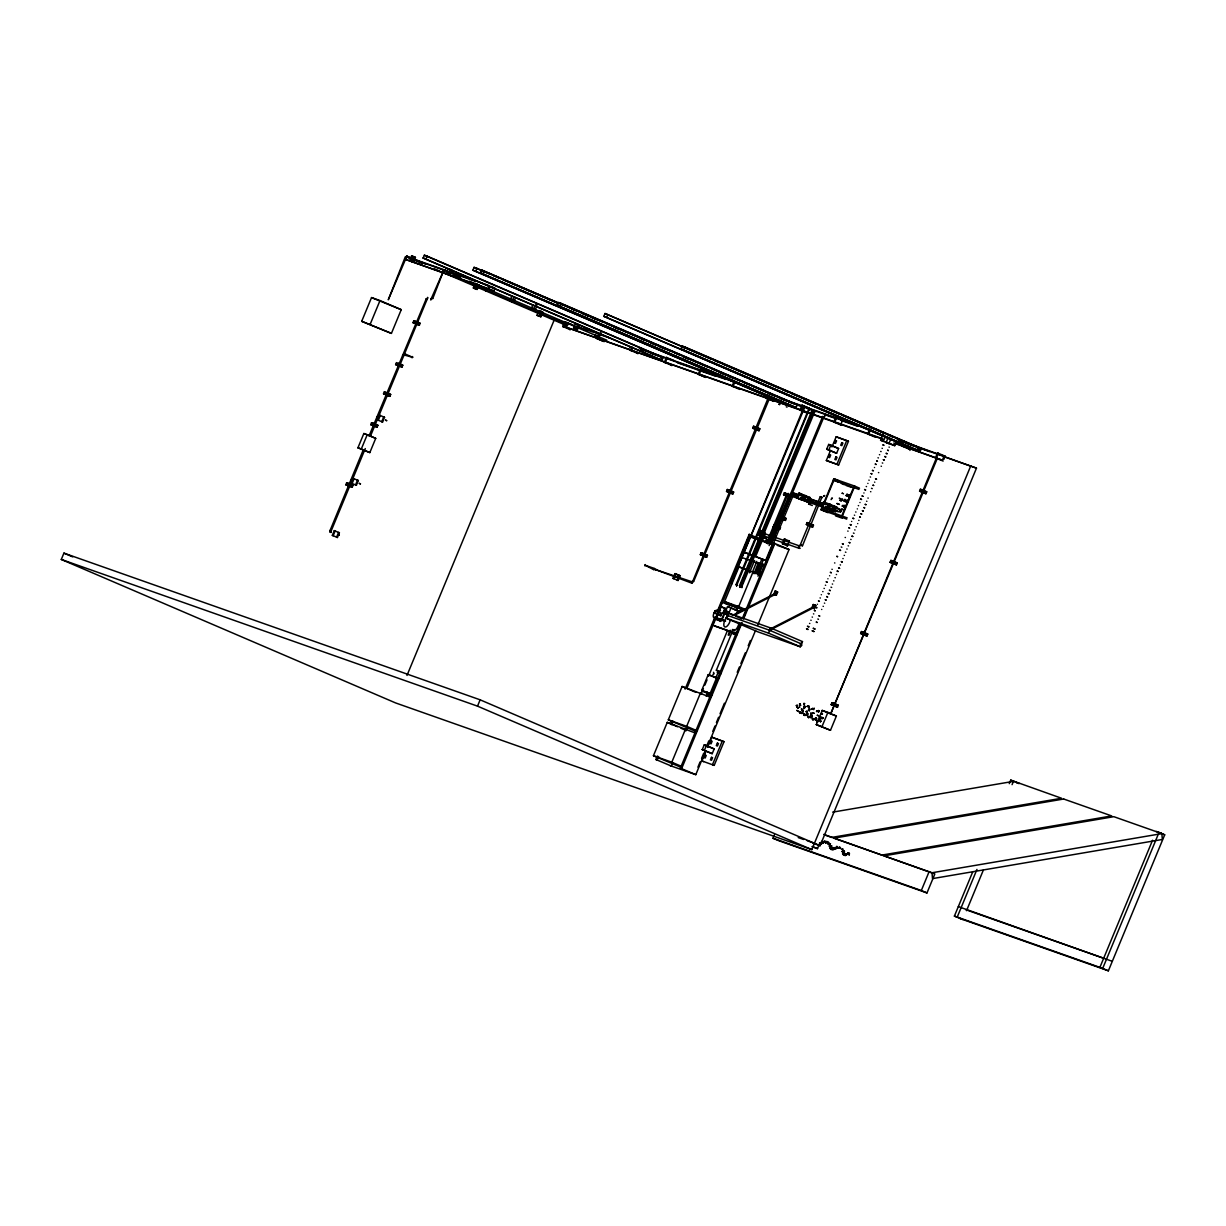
<?xml version="1.0" encoding="UTF-8"?>
<svg xmlns="http://www.w3.org/2000/svg" width="1226" height="1226" viewBox="0 0 1226 1226"><rect width="100%" height="100%" fill="white"/><g stroke="black" fill="none" stroke-linecap="round" stroke-linejoin="round"><path stroke-width="1.5" d="M804.639 408.059L805.084 407.369L803.505 408.089L731.37 582.917L804.302 408.304M809.666 409.745L809.344 409.714M813.359 410.741L813.282 410.879M805.988 711.846L806.769 711.126L807.474 711.954M809.053 707.31L808.961 705.839L808.424 707.126M824.071 842.323L824.347 840.867L824.485 841.741M844.27 506.798C843.273 504.821 844.591 508.116 844.852 505.173C845.71 509.188 841.649 505.94 844.653 506.062M846.492 501.986L846.722 502.798L847.656 502.047M850.2 495.764L849.97 494.952L849.036 495.702M813.543 708.873L813.65 709.639M822.018 719.034L822.416 718.099M629.704 347.74L630.317 347.341M787.552 494.676L788.349 493.572L788.778 494.783M846.155 500.453C845.373 502.124 847.427 500.147 845.971 501.265C850.139 496.959 844.438 505.495 846.201 500.591M848.668 496.162L848.024 495.932M802.815 709.854L801.39 709.241L802.049 710.069M731.999 583.683L731.799 583.683M787.889 494.798C788.18 492.132 788.563 495.84 786.801 494.047L766.403 543.256M844.362 506.982L844.392 508.008L845.266 507.641M734.91 609.966L736.535 609.199M735.232 609.966L736.305 609.46M837.052 503.503L839.427 504.422L837.588 503.717M842.201 493.312C842.553 492.944 843.457 493.94 842.155 493.174M843.948 505.771C840.086 507.671 843.151 503.978 843.886 505.863M844.116 506.721L843.657 505.771M848.653 495.718C846.997 495.794 849.557 495.273 848.806 496.224M843.473 506.2L844.453 506.461L843.672 506.123M787.766 494.584L788.103 493.48L767.66 543.792M788.379 494.308L787.889 493.603M833.895 847.549C835.35 848.683 836.883 847.595 834.799 848.545M848.882 496.024L849.48 497.25M829.266 845.679L831.565 846.538L830.186 846.614L830.431 845.542M831.351 847.564L830.891 848.591L833.113 849.541L831.657 848.959M970.823 465.727L811.811 849.618L395.584 702.927L61.3 559.454L63.921 553.125L480.132 699.816L820.087 845.71L976.478 468.148L898.75 440.318M361.701 321.304L371.524 297.581L379.999 300.569L401.239 309.672L391.416 333.395L361.701 321.304L391.416 333.395M370.175 324.277L379.999 300.569M490.783 286.332L495.028 288.156L493.848 291.006L405.132 259.299L406.312 256.464L447.842 271.099M405.331 256.786L388.274 299.788L406.894 256.111L426.127 264.356M409.653 260.617L411.614 255.882L415.43 257.353L413.469 262.103L409.653 260.617L411.354 261.353M423.169 258.042L424.349 255.192L427.169 256.188L663.097 357.456L661.917 360.291L423.169 258.042L661.917 360.291M425.989 259.038L427.169 256.188M357.946 447.751L363.846 433.514L367.233 434.709L375.723 438.356L369.823 452.593L357.946 447.751L369.823 452.593M345.87 484.699L346.651 482.799L348.782 483.55L353.027 485.373L352.23 487.258L345.87 484.699L352.23 487.258M370.758 424.61L371.539 422.709L373.669 423.46L372.873 425.361L370.758 424.61L377.118 427.184L377.914 425.284L371.539 422.709M386.359 395.002L383.523 393.776L384.32 391.891L390.68 394.45L389.899 396.35L387.768 395.6M395.646 364.536L396.427 362.635L398.557 363.386L402.802 365.21L402.005 367.095L395.646 364.536L402.005 367.095M412.993 322.637L413.79 320.737L415.905 321.488L415.124 323.373L412.993 322.637L419.369 325.196L420.15 323.296L413.79 320.737M361.333 448.946L367.233 434.709M347.985 485.435L348.782 483.55M383.523 393.776L385.654 394.527L386.435 392.626M397.76 365.271L398.557 363.386M365.287 448.578L331.158 530.981L330.024 530.597L363.294 449.804M369.103 435.782L426.158 299.052L427.046 299.481L370.375 436.303M351.28 483.167L353.241 478.416L354.099 478.707L352.138 483.458L351.28 483.167L356.383 485.281L358.344 480.531L353.241 478.416M377.485 419.92L379.447 415.17L380.29 415.476L378.328 420.212L377.485 419.92L382.573 422.035L384.535 417.3L379.447 415.17M332.323 535.364L334.3 530.628L335.142 530.919L333.181 535.67L332.323 535.364L337.426 537.494L339.387 532.743L334.3 530.628M431.491 298.071L443.551 270.854L432.747 298.592L431.491 298.071L432.686 298.577M446.233 273.413L448.195 268.663L450.31 269.413L448.348 274.149L446.233 273.413L447.934 274.134L450.049 274.885L452.011 270.134M472.899 270.195L781.713 402.511L472.899 270.195L474.079 267.345L476.899 268.341L557.799 303.067M475.719 271.191L476.899 268.341M475.029 288.692L473.343 287.957L475.305 283.221M480.24 272.785L789.054 405.101L786.234 404.105L480.24 272.785L481.42 269.935L790.234 402.251M477.42 283.957L475.458 288.708L477.159 289.428L479.121 284.693M483.075 273.781L484.239 270.931M405.132 259.299L488.193 288.57L489.373 285.735L451.459 272.371M515.702 297.474L513.74 302.224L511.625 301.473L509.924 300.738L511.886 296.002M509.924 300.738L512.039 301.489L514 296.753M536.651 306.454L535.348 309.611L533.233 308.875L531.532 308.14L532.835 304.983M531.532 308.14L533.647 308.891L534.95 305.718M537.019 315.297L538.996 310.546L542.812 312.017L540.85 316.768L537.019 315.297L538.72 316.017M541.11 311.297L539.149 316.032L540.85 316.768M557.355 305.335L558.535 302.5L561.37 303.496L797.298 404.749L796.118 407.599L557.355 305.335L796.118 407.599M406.986 675.434L554.596 319.036L565.416 322.836M560.19 306.331L561.37 303.496M562.719 326.484L564.742 321.58L565.6 321.886L563.562 326.79L562.719 326.484L570.351 329.702L569.508 329.396M579.392 324.813L577.431 329.549L575.3 328.798L573.615 328.078L575.576 323.327M573.615 328.078L575.73 328.829L577.691 324.078M596.909 336.2L595.223 335.48L596.526 332.307M603.851 316.339L912.65 448.67L909.83 447.674L603.851 316.339L605.016 313.504L913.83 445.82M603.407 341.349L596.602 338.437L598.64 333.058M596.602 338.437L597.46 338.728L599.483 333.824M606.671 317.335L607.851 314.5M595.223 335.48L599.039 336.951L601.001 332.2M61.3 559.454L477.512 706.145L480.132 699.816M637.29 353.287L638.133 353.594L630.501 350.375L631.85 347.111M632.693 347.402L631.344 350.667L630.501 350.375M664.385 362.314L666.408 357.41L667.266 357.716L665.228 362.62L664.385 362.314L672.032 365.532L671.174 365.225M680.966 348.904L682.146 346.054L684.966 347.05L920.895 448.302L919.715 451.153L680.966 348.904L919.715 451.153M683.786 349.9L684.966 347.05M698.268 374.267L700.307 369.363L701.149 369.654L699.126 374.558L698.268 374.267L705.073 377.179M739.799 389.424L732.167 386.205L734.19 381.301M735.033 381.608L733.01 386.496L732.167 386.205M678.101 580.48L673.013 578.35L674.974 573.615L680.062 575.73L678.101 580.48L677.258 580.174L679.219 575.438L680.062 575.73M675.817 573.906L673.856 578.657L673.013 578.35M700.307 554.642L701.103 552.742L703.218 553.493L702.437 555.378L700.307 554.642L706.682 557.202L707.463 555.317L701.103 552.742M726.512 491.396L727.294 489.496L729.409 490.247L728.627 492.147L726.512 491.396L732.872 493.955L733.654 492.07L727.294 489.496M752.703 428.15L753.484 426.25L755.614 427L754.818 428.901L752.703 428.15L759.063 430.724L759.859 428.824L753.484 426.25M772.84 401.071L773.698 401.362L766.051 398.144L767.399 394.879M768.258 395.186L766.894 398.45L766.051 398.144M769.284 398.879L693.579 581.645L692.736 581.323L768.012 398.358M680.706 767.169L653.443 755.722L667.266 722.359L695.878 733.24M695.571 731.278L668.308 719.831L682.131 686.468L710.743 697.349M714.191 612.985L715.11 610.763L716.091 611.115L715.187 613.337L714.191 612.985L720.842 615.759L721.762 613.552L715.11 610.763M806.739 413.009L807.582 413.3L799.934 410.097L801.973 405.193L809.62 408.411M672.813 762.526L671.358 766.051L655.925 759.522L657.381 756.013M670.499 724.351L671.955 720.827M685.073 689.165L714.942 617.046M717.133 611.774L749.178 534.367L750.45 534.827L719.126 610.456M802.815 405.484L800.793 410.388L799.934 410.097M742.68 551.608L749.224 535.808L762.296 540.405L772.196 544.666L765.652 560.466L742.68 551.608L765.652 560.466M715.279 617.981L712.367 625.045L736.795 633.658L741.178 623.069M718.206 610.931L721.853 602.119L746.297 610.732L743.37 617.781M749.04 536.498L740.519 557.048L764.963 565.661L773.468 545.11L750.787 537.111M658.653 756.457L657.197 759.967L655.925 759.522M671.771 724.796L673.227 721.271M687.066 687.847L716.214 617.49M716.566 617.873L721.149 606.809L726.099 608.556L721.516 619.62L716.566 617.873L722.942 620.617M744.381 610.104L724.566 601.598L738.987 566.81L761.361 575.331M723.064 612.693L724.106 610.165L725.24 610.563L724.198 613.092L723.064 612.693L727.033 614.303L728.075 611.774L724.106 610.165M808.455 409.836L736.075 584.541L736.887 584.833L808.976 410.051M735.554 615.544L737.623 610.563L727.57 606.533L722.068 619.804L725.608 621.046M757.668 535.011L759.63 530.26L760.472 530.567L758.511 535.302L757.668 535.011L762.756 537.126L764.717 532.39L759.63 530.26M739.493 585.752L811.765 411.001L812.715 411.062L740.182 586.043L739.431 585.721L740.167 586.028M769.223 630.133L770.204 627.758L802.478 641.581L800.317 646.792L757.929 631.865L726.083 618.195L728.244 612.969L771.476 628.279L770.495 630.639M727.692 615.498L728.673 613.123M726.987 617.735L731.11 607.774M813.436 411.599L814.156 411.89L813.42 411.584L741.071 586.35L741.853 586.58L815.06 410.909L814.049 411.63M755.752 556.221L762.296 540.405M749.484 572.787L754.588 560.481M762.603 541.126C761.653 535.241 769.943 538.291 764.809 542.045M653.443 755.722L671.802 762.204L685.625 728.842M668.308 719.831L686.667 726.313L700.49 692.951M701.686 690.437L708.23 674.622L716.704 677.61L710.16 693.426L701.686 690.437L712.291 695.096L703.816 691.679L706.636 692.675M783.521 494.752L784.318 492.852L786.433 493.603L785.636 495.488L783.521 494.752L788.471 496.714M685.916 730.865L687.372 727.355M701.226 693.931L703.402 688.644M704.858 685.135L707.05 679.863M708.505 676.338L727.447 630.608M736.198 609.491L737.654 605.981M736.06 609.981L738.389 606.088M752.841 571.193L756.794 561.401M724.566 601.598L738.696 606.579L753.101 571.791M730.129 630.241L728.167 634.991L729.01 635.283L730.972 630.547M754.005 573.722L758.404 562.581M755.308 573.63L759.66 563.102M756.151 573.186L761.898 558.995L763.43 559.623L757.423 573.891M719.754 671.695L716.352 670.239L731.753 633.076L736.826 634.869M768.978 543.532L789.498 494.691L791.122 495.442L774.495 535.593M769.131 545.601L822.692 416.503L823.857 417.07L771.123 544.359M781.989 516.698L779.859 515.947L779.077 517.847L781.192 518.598L781.989 516.698L786.234 518.521L785.437 520.422L783.322 519.671M759.553 571.27L761.744 565.983M770.878 544.329L773.054 539.088M757.944 576.174L763.078 563.807M705.256 751.799L695.786 774.663L680.369 768.135L740.106 623.896M742.297 618.624L792.824 496.3L789.283 494.691L791.122 495.442M779.659 529.402L773.299 526.828L779.659 529.402L780.456 527.502L774.081 524.927L776.916 526.138M742.113 622.593L681.641 768.579L680.369 768.135M743.569 619.069L774.893 543.44L773.621 542.98L789.054 549.509L757.714 625.153M796.961 497.817L798.923 493.082L799.781 493.373L804.026 495.197L802.049 499.947L796.961 497.817L802.049 499.947M797.804 498.124L799.781 493.373M782.387 543.716L784.349 538.98L785.192 539.271L783.23 544.022L782.387 543.716L787.475 545.846L789.437 541.095L784.349 538.98M801.206 499.641L803.168 494.906L804.026 495.197M833.833 422.035L835.856 417.131L836.714 417.438L834.676 422.342L833.833 422.035L841.465 425.253L840.622 424.947L842.66 420.043M805.022 495.488L803.061 500.239L808.149 502.353L810.11 497.603L805.022 495.488L805.865 495.794L803.904 500.53M702.283 749.592L704.26 744.841L706.375 745.592L714.16 748.933L712.199 753.668L702.283 749.592L712.199 753.668M826.722 449.176L828.684 444.44L830.799 445.176L838.584 448.517L836.622 453.268L826.722 449.176L836.622 453.268M704.414 750.327L706.375 745.592M828.837 449.927L830.799 445.176M697.9 767.2L700.092 761.928M701.548 758.419L703.724 753.147M706.636 746.128L708.812 740.856M712.781 731.309L714.957 726.037M716.413 722.528L718.589 717.256M720.045 713.747L724.413 703.203M737.224 672.292L739.416 666.975M740.887 663.435L745.285 652.83M748.212 645.75L750.404 640.447M707.448 746.511L755.538 630.425M703.601 761.653L701.9 760.917L706.115 750.756M707.525 747.37L711.724 737.209L724.03 741.669L714.206 765.376L701.9 760.917M831.948 446.954L836.163 436.793L848.453 441.253L838.63 464.976L826.339 460.516L830.554 450.34M812.286 505.51L808.608 504.009L809.926 500.836M810.769 501.143L809.451 504.3L808.608 504.009M773.805 594.242L775.108 591.07L776.518 591.576L777.652 592.066L776.349 595.223L773.805 594.242L774.939 594.733L776.242 591.56L777.652 592.066M776.518 591.576L775.215 594.733L776.349 595.223M812.685 527.042L806.325 524.467L807.106 522.582L813.466 525.142L812.685 527.042L810.57 526.291M800.287 544.865L820.271 496.637L821.864 497.281L802.494 545.785L800.287 544.865L802.386 545.754M722.329 740.933L712.505 764.656L714.206 765.376M826.339 460.516L836.929 464.24L846.752 440.532M726.083 618.195L768.472 633.122L770.633 627.911M821.681 506.537L823.642 501.786L824.5 502.093L822.523 506.828L821.681 506.537L826.768 508.652L828.745 503.917L823.642 501.786M827.948 512.667L821.006 509.74L822.431 506.292M823.857 502.844L833.849 478.753L854.752 486.109L841.91 517.111L821.006 509.74M821.573 509.939L822.998 506.491M824.424 503.043L834.416 478.952M829.741 504.208L827.78 508.943L832.868 511.058L834.829 506.323L829.741 504.208L830.584 504.499L828.623 509.25M833.236 509.418L834.017 507.518L835.121 507.733L834.446 509.495L825.159 506.292M875.364 437.192L867.717 433.973L869.755 429.085M870.598 429.376L868.56 434.28L867.717 433.973M886.26 442.678L889.08 443.674L880.605 440.241L883.226 433.927M811.934 607.682L813.252 604.525L815.796 605.506L814.478 608.663L811.934 607.682L813.068 608.173M814.662 605.016L813.359 608.173L814.478 608.663M885.387 436.502L883.425 441.237L880.605 440.241M896.696 440.916L894.735 445.666L891.915 444.67L886.245 442.234L888.206 437.498M886.245 442.234L889.08 443.23L891.041 438.494M908.405 448.839L909.248 449.145L901.616 445.927L903.639 441.023L904.482 441.314M916.895 450.157L918.075 447.306L682.146 346.054M816.347 724.627L822.232 710.406L827.887 712.398L836.377 716.03L830.492 730.267L816.347 724.627L830.492 730.267M823.749 834.385L934.84 873.969L926.979 892.942L778.663 840.668L772.993 838.247L774.418 834.799M821.987 726.62L827.887 712.398M831.167 704.598L831.948 702.697L834.063 703.448L838.323 705.272L837.527 707.172L831.167 704.598L837.527 707.172M860.637 633.444L861.418 631.559L863.548 632.294L862.752 634.194L860.637 633.444L866.997 636.018L867.793 634.118L861.418 631.559M890.107 562.305L890.888 560.405L893.018 561.156L897.263 562.979L896.467 564.864L890.107 562.305L896.467 564.864M919.577 491.151L920.358 489.251L922.488 490.002L921.691 491.902L919.577 491.151L925.937 493.726L926.733 491.825L920.358 489.251M943.131 461.083L935.499 457.865L937.522 452.961L938.38 453.268L830.707 713.838L937.384 458.233M833.282 705.348L834.063 703.448M892.222 563.04L893.018 561.156M835.412 706.421L836.193 704.521L838.323 705.272M894.352 564.129L895.133 562.228L897.263 562.979M893.723 443.076L942.35 460.21L943.989 456.256M943.821 459.444L945.169 456.179L937.522 452.961M812.118 846.752L817.497 848.653L819.688 843.381M772.993 838.247L921.324 890.52L929.17 871.548M962.885 919.531L954.395 916.098L972.678 871.947M1009.259 783.659L1010.714 780.119L1061.578 798.264L831.718 837.419L824.592 834.906M957.215 917.094L976.969 869.418M1012.078 784.655L1013.55 781.115M966.532 910.688L983.359 870.077M1152.563 840.224L1099.891 967.375L1108.381 970.808L1164.7 834.829L1159.045 832.393L1102.71 968.371L954.395 916.098M842.691 853.051L845.312 854.231M848.484 495.304C848.116 500.331 851.12 492.576 848.116 495.166M786.862 494.063L788.609 493.68L788.747 494.768M801.819 645.489L801.482 643.941L769.652 630.287L727.263 615.345M841.143 848.928L841.434 849.051M736.09 609.981L736.887 609.583M843.427 506.016L843.12 505.909M661.212 358.574L662.224 357.869L661.473 358.421M919.561 449.436L918.366 449.39L919.178 449.314M741.73 587.177C742.542 588.572 740.948 586.534 741.837 586.626M831.489 498.369L832.377 498.001L831.09 499.626M846.645 500.775L846.614 501.526M847.013 500.729L848.009 500.775M819.872 844.637L819.673 843.013M831.764 848.346L833.205 848.928L830.554 849.342L831.243 847.396M831.964 848.361L830.707 849.403M832.898 848.744L834.339 849.327L831.688 849.741L832.224 848.407L833.067 849.587M845.695 853.587L844.576 854.691C845.695 855.733 845.128 851.84 844.362 854.399L845.235 855.533L846.829 853.986L845.71 855.089M829.052 843.059L828.27 844.285M653.596 569.6L654.209 568.42L644.799 565.094L653.596 569.6L654.194 568.404M405.745 256.97L406.894 256.111L406.572 256.893L422.311 263.651M834.078 507.549L834.446 509.495L834.783 507.518L792.211 492.5M351.494 481.22L351.31 479.933L351.249 481.282M819.734 844.591L821.681 843.81L820.792 842.691M807.045 715.233L805.773 715.463L807.137 714.482M406.925 256.142L406.312 256.694M830.523 847.105L830.569 848.668M843.243 852.499L842.553 853.756L844.653 853.817L844.101 855.135L843.227 854.001L843.243 854.783L844.668 854.583L843.794 853.449M829.374 843.335L827.948 844.009M830.569 845.572L829.144 846.247M842.431 851.227L843.243 850.905L843.442 852.177L844.469 851.35L841.741 851.564L842.66 851.273M816.01 719.447L814.708 719.647L816.133 718.727M732.29 615.467L776.089 593.016M734.374 615.345L776.502 593.767M770.418 628.907L814.233 606.456M772.518 628.785L814.631 607.207M830.753 847.35L829.757 848.193L832.469 847.963L831.703 849.066L830.952 847.994M807.183 715.279L805.727 714.666L807.214 714.773M811.397 714.237L812.133 713.532L810.647 713.409L811.397 714.237L810.861 713.057L811.888 713.915M427.506 297.474L427.276 298.792M431.031 298.715L430.77 300.033L431.261 298.761M404.243 353.64L403.982 354.942L412.855 357.394L404.503 353.686L404.013 354.958M791.812 492.438L791.122 494.185L796.747 496.285M793.161 495.273L794.448 494.293L793.191 493.388M831.427 508.759C842.921 515.824 846.017 508.836 832.224 506.859M761.775 532.636L799.95 546.091C795.444 547.332 802.785 548.681 799.091 548.313L760.856 534.842M691.862 581.768L691.862 583.132L692.123 581.814L654.99 569.4L691.602 583.07L692.092 581.814L691.832 583.116M427.476 298.837L427.736 297.52M920.649 450.294L920.879 449.743M791.843 492.438L791.46 494.4M793.467 495.335L793.866 493.358L797.39 494.599M840.5 511.901C842.798 507.916 837.052 513.388 840.883 509.924M799.536 546.014L798.494 546.765L799.091 548.313M832.669 812.148L1013.55 781.345M932.005 872.759L1161.865 833.619L1162.355 839.473L932.496 878.613L932.005 872.759L883.977 855.84L1113.836 816.685L1161.865 833.619M444.869 270.639L445.421 269.444L444.9 270.701L460.578 277.444M644.83 565.83L645.351 564.573M329.947 530.475L331.127 530.965M801.176 645.903L800.241 644.524L802.478 641.581M427 299.512L425.851 298.975M789.329 494.691L792.824 496.3L791.904 495.994M693.564 581.66L692.384 581.139M821.619 841.526L822.033 842.967M836.668 846.4L837.128 847.84M655.818 569.017L655.297 570.289M412.549 356.521L412.028 357.777M377.455 418.035L377.056 416.886L378.098 417.346M834.783 507.518L833.588 508.116L834.094 509.434M835.427 511.625C833.619 509.909 837.818 511.702 835.396 511.61L791.598 496.178M713.394 674.576L713.915 673.319L713.195 674.438M444.103 271.099L442.908 270.609M823.826 417.116L822.6 416.534M809.512 708.291L809.712 709.808L809.451 709.011M736.857 584.863L736.075 584.572M713.44 672.338L713.67 672.476M812.271 411.231L812.516 411.338M794.31 406.925L795.092 407.262M786.264 406.817L787.046 407.139M765.53 538.168L766.296 538.429L765.514 538.245M830.615 713.777L831.381 714.099M835.396 506.522L837.021 507.273L836.009 506.874M413.775 259.529L444.471 270.348M449.896 272.249L475.167 281.168M473.343 287.957L477.159 289.428M574.55 325.626L565.538 322.453L563.899 326.407L882.659 438.739M578.151 326.898L594.349 332.614M599.759 334.514L610.563 338.315M639.313 348.383L740.228 384.014M743.83 385.286L749.224 387.186M778.05 397.347L868.085 429.085M898.704 439.873L942.564 455.658M944.327 455.888L945.169 456.179M578.028 327.281L587.407 330.591M641.091 349.517L726.083 379.462M779.828 398.404L857.541 425.79M563.868 322.729L554.596 319.036M650.362 353.211L662.975 357.655M677.38 362.743L715.218 376.075M789.1 402.113L801.712 406.557M807.106 408.457L816.118 411.63M826.937 415.445L835.948 418.618M841.342 420.518L857.556 426.234M908.022 444.027L929.63 451.643M944.051 456.716L976.478 468.148M895.271 443.184L942.35 460.21M882.919 439.276L565.324 327.005M901.616 445.927L902.459 446.218M935.499 457.865L936.342 458.172M848.453 441.253L836.163 436.793M838.584 448.517L828.684 444.44M757.729 428.073L759.859 428.824M756.948 429.974L759.063 430.724M926.733 491.825L924.603 491.074L923.822 492.975L925.937 493.726M401.239 309.672L371.524 297.581M418.035 322.561L420.15 323.296M417.254 324.461L419.369 325.196M846.063 485.481L851.288 487.32M827.887 503.61L828.745 503.917M810.11 497.603L809.267 497.312L807.306 502.047L808.149 502.353M834.829 506.323L833.987 506.016L832.025 510.767L832.868 511.058M807.842 498.277L821.772 503.181M800.302 497.526L821.604 505.035M793.115 495.258L798.341 497.097M807.045 500.177L822.723 505.694M825.926 508.361L826.768 508.652M821.527 508.468L847.212 517.893M835.488 515.824L842.461 518.276M400.672 364.459L402.802 365.21M733.654 492.07L731.539 491.32L730.757 493.22L732.872 493.955M811.351 524.391L813.466 525.142M806.325 524.467L808.44 525.218M784.104 517.77L786.234 518.521M778.326 526.751L780.456 527.502M388.565 393.699L390.68 394.45M763.875 532.084L764.717 532.39M788.594 540.804L789.437 541.095M761.913 536.835L762.756 537.126M786.632 545.539L787.475 545.846M765.055 541.049L770.189 542.873M777.054 545.279L789.054 549.509M384.535 417.3L383.692 416.993L381.73 421.744L382.573 422.035M375.784 424.533L377.914 425.284M375.003 426.433L377.118 427.184M375.723 438.356L363.846 433.514M705.348 554.566L707.463 555.317M704.552 556.466L706.682 557.202M815.796 605.506L813.252 604.525M867.793 634.118L865.663 633.382L864.882 635.267L866.997 636.018M724.397 603.207L743.6 609.966M358.344 480.531L357.502 480.24L355.525 484.975L356.383 485.281M728.075 611.774L726.941 611.376L725.899 613.904L727.033 614.303M721.762 613.552L720.765 613.199L719.861 615.406L720.842 615.759M353.027 485.373L346.651 482.799M714.911 626.134L735.861 633.52M729.317 631.467L727.202 630.716L730.037 631.942M339.387 532.743L338.545 532.452L336.583 537.187L337.426 537.494M716.352 670.239L721.44 672.032M832.148 714.543L836.377 716.03M1016.385 782.556L1019.204 783.552L1010.714 780.119M1164.7 834.829L1156.21 831.397M724.03 741.669L711.724 737.209M714.16 748.933L704.26 744.841M670.086 765.591L695.786 774.663M798.218 837.573L803.612 839.473M807.214 840.745L814.432 843.289M812.884 843.182L820.087 845.71M958.318 906.612L1112.304 961.322M965.766 909.677L1103.369 958.165M960.05 918.535L1108.381 970.808M820.317 496.683L822.477 497.557M809.068 708.398L809.635 709.502M821.466 841.48C823.795 845.158 823.688 840.852 821.665 842.814M820.592 842.752L820.807 844.101M832.132 847.856C834.523 851.457 834.278 847.35 832.301 849.204M843.488 852.744L843.58 853.97L845.633 854.139M883.027 444.931L884.023 445.36L882.996 444.931M888.344 450.54L887.716 450.264M887.026 453.712L886.046 453.298L887.057 453.712M883.41 459.658L884.39 460.087L883.379 459.658M877.418 461.282L876.789 461.022M882.291 462.938L882.72 463.106M876.1 464.455L875.119 464.041L876.13 464.455M872.483 470.401L873.464 470.83L872.452 470.401M871.165 473.588L871.793 473.849M876.483 479.182L875.487 478.768L876.513 479.182M874.567 482.109L874.766 482.216M865.556 489.94L864.56 489.511L865.587 489.925M866.889 501.311L866.613 501.219M860.606 499.059L861.602 499.488L860.575 499.059M865.924 504.668L865.295 504.392M864.606 507.84L863.978 507.579M860.989 513.786L861.617 514.046M859.656 516.974L860.3 517.234M853.679 518.583L852.698 518.169L853.71 518.583M851.702 521.479L851.595 521.433M848.744 527.716L849.756 528.145L848.944 527.808M854.062 533.31L853.419 533.049M849.112 542.444L850.108 542.873L849.357 542.566M843.136 544.068L842.492 543.792M841.22 546.98L841.848 547.24M836.868 556.374L837.511 556.635M842.185 561.968L841.205 561.554L842.216 561.968M837.235 571.101L838.232 571.531L837.22 571.101M831.259 572.711L830.278 572.297L831.289 572.711M826.324 581.844L827.305 582.273L826.293 581.844M831.642 587.438L830.998 587.177M830.324 590.625L829.328 590.196L830.079 590.503M826.692 596.572L827.688 597.001L826.661 596.572M825.374 599.759L826.002 600.02M819.397 601.368L818.401 600.955L819.152 601.246M814.447 610.502L815.091 610.763M819.765 616.096L818.784 615.682L819.52 615.973M817.849 619.023L818.478 619.283M808.838 626.838L807.413 626.241L808.869 626.838M837.527 503.717L836.975 503.503M807.137 629.076C804.716 628.141 809.88 630.179 807.459 629.26M819.52 842.967L820.409 844.086M831.657 847.503L832.408 848.576M841.787 509.051L843.105 509.679L841.741 509.142M887.609 450.233L888.375 450.524M881.126 451.597L880.636 451.429M878 457.788L878.383 457.926M876.682 460.976L877.448 461.282M874.536 467.52L874.429 467.489M871.901 473.895L871.134 473.588M870.583 477.067L870.199 476.929M873.602 485.435L872.82 485.128L873.648 485.465M867.947 483.442L867.839 483.396M872.268 488.622L871.502 488.316M863.993 492.99L863.886 492.959M865.188 504.361L865.954 504.652M859.932 502.507L860.024 502.537M863.87 507.549L864.637 507.84M857.28 508.882L857.388 508.913M861.725 514.092L860.958 513.786M859.641 516.974L860.407 517.265M857.771 523.64L857.664 523.609M850.752 539.379L851.074 539.517M848.53 545.922L848.147 545.785M842.385 543.762L843.166 544.068M845.894 552.298L845.404 552.114M837.603 556.665L836.837 556.374M840.193 564.849L840.515 564.987M835.35 577.768L834.952 577.63M829.695 575.776L829.588 575.745M827.887 578.779L827.994 578.825M821.282 594.702L821.389 594.748M826.109 600.05L825.343 599.759M817.328 604.265L817.435 604.295M821.665 609.429L821.772 609.475M815.183 610.793L814.416 610.502M846.308 501.296L845.986 500.438M605.016 313.504L710.528 358.789M714.053 360.291L719.325 362.559M722.85 364.061L779.123 388.213M782.632 389.73L787.904 391.998M791.429 393.5L816.041 404.074M819.566 405.576L838.906 413.882M842.431 415.384L884.636 433.498M888.145 435.015L893.417 437.268M896.942 438.785L909.248 444.073M835.856 417.131L843.503 420.349M801.973 405.193L808.762 408.105M889.08 443.23L894.735 445.666M558.535 302.5L794.463 403.752M481.42 269.935L602.763 322.009M606.272 323.526L639.696 337.87M643.206 339.372L662.546 347.678M666.07 349.18L671.342 351.448M674.867 352.965L680.139 355.218M683.648 356.735L708.276 367.294M711.785 368.811L731.14 377.102M734.65 378.619L739.922 380.888M743.446 382.389L748.718 384.657M752.243 386.159L776.855 396.734M780.38 398.235L787.414 401.254M571.868 309.105L575.377 310.607M582.411 313.626L587.683 315.894M591.208 317.396L596.48 319.664M614.073 327.219L619.345 329.472M640.447 338.529L643.957 340.046M650.991 343.065L656.278 345.334M659.787 346.835L665.059 349.103M682.652 356.643L687.924 358.911M719.585 372.505L724.857 374.758M728.367 376.275L733.654 378.543M768.932 393.546L774.02 395.737M474.079 267.345L489.91 274.134M493.419 275.651L498.691 277.919M502.216 279.421L558.489 303.573M700.307 369.363L707.938 372.581M666.408 357.41L674.055 360.628M424.349 255.192L660.278 356.459M535.609 304.14L537.31 304.876M699.126 374.558L705.915 377.47M411.614 255.882L413.315 256.617M415.43 257.353L413.729 256.632L411.767 261.368L413.469 262.103M488.193 288.57L493.848 291.006M566.443 322.315L571.546 324.507M469.297 281.183L606.947 340.261M533.647 308.891L535.348 309.611M597.338 336.215L599.039 336.951M454.095 276.356L567.715 325.12M448.348 274.149L450.049 274.885M512.039 301.489L513.74 302.224M575.73 328.829L577.431 329.549M406.312 256.464L410.557 258.288M597.46 338.728L604.249 341.64M434.54 268.892L439.782 271.145M443.276 272.647L567.393 325.917M836.929 464.24L838.63 464.976M859.533 488.163L854.185 485.91L841.342 516.912L846.691 519.15M833.849 478.753L839.182 480.99M858.997 489.435L833.328 480.01L838.094 482.063M841.281 483.427L844.469 484.791M838.967 509.48L836.147 508.269L835.35 510.169L838.186 511.38M798.923 493.082L803.168 494.906M810.57 499.258L813.405 500.469M784.318 492.852L789.253 494.814M807.106 522.582L809.942 523.793M890.888 560.405L895.133 562.228M781.192 518.598L785.437 520.422M749.178 534.367L763.032 540.222M749.224 535.808L759.139 540.053M384.32 391.891L387.14 393.102M385.654 394.527L389.899 396.35M761.898 573.247L759.063 572.036L758.281 573.937L761.101 575.147M738.987 566.81L750.542 571.776M775.108 591.07L776.242 591.56M674.974 573.615L679.219 575.438M738.696 606.579L746.956 610.119M727.57 606.533L734.083 609.322M721.149 606.809L725.93 608.862M728.244 612.969L733.271 615.13M735.37 616.004L741.653 618.732M768.472 633.122L800.317 646.792M721.516 619.62L725.332 621.199M731.753 633.076L735.14 634.532M831.948 702.697L836.193 704.521M822.232 710.406L830.722 714.053M720.857 673.825L718.022 672.599L716.061 677.35L718.896 678.56M717.179 672.308L720.014 673.518M708.23 674.622L717.777 678.729M682.131 686.468L695.801 692.338M686.667 726.313L696.92 730.711M667.266 722.359L677.518 726.757M680.936 728.229L686.054 730.435M671.802 762.204L682.054 766.602M921.324 890.52L926.979 892.942M812.363 846.446L817.497 848.653M477.512 706.145L811.811 849.618M63.921 553.125L72.717 556.895M835.642 506.721L836.393 506.966M708.781 693.104L706.329 692.092L708.843 692.951M889.034 447.092L889.31 447.184M882.061 448.272L882.352 448.379M879.425 454.647L879.701 454.739M881.126 466.186L881.402 466.294M878.475 472.562L878.766 472.654M868.882 480.117L869.157 480.224M866.23 486.492L866.521 486.584M870.843 491.764L870.567 491.657M868.207 498.124L867.931 498.032M858.323 505.587L858.598 505.694M855.687 511.962L855.963 512.054M854.369 515.15L854.645 515.242M858.706 520.314L858.982 520.422M856.055 526.69L856.346 526.782M854.737 529.877L855.028 529.969M847.779 531.057L848.055 531.164M845.128 537.432L845.419 537.524M846.829 548.972L847.105 549.079M844.193 555.347L844.469 555.439M842.875 558.52L843.151 558.627M834.584 562.903L834.86 563.01M831.948 569.278L832.224 569.37M836.285 574.442L836.561 574.55M833.634 580.817L833.925 580.909M832.316 584.005L832.607 584.097M825.359 585.185L825.634 585.292M824.041 588.373L824.316 588.48M822.707 591.56L822.998 591.652M820.071 597.92L820.363 598.027M824.408 603.1L824.684 603.207M823.09 606.288L823.366 606.38M813.757 613.95L813.482 613.843M812.164 617.03L812.44 617.138M811.122 620.31L810.846 620.218M809.528 623.406L809.804 623.498M706.636 692.506L705.778 692.062M766.204 538.49L764.059 537.601M826.707 842.844L826.799 841.297L826.355 842.691M837.113 846.446L836.868 847.902M846.247 853.863L846.476 855.304M734.91 633.382L734.972 632.187L735.125 633.535M842.477 499.166L842.185 500.453L842.614 499.258M807.275 711.846L806.218 711.432M739.937 586.442L739.998 587.361L740.152 586.442M762.128 532.881L762.449 533.724M739.876 610.64C737.117 611.59 738.021 610.349 739.876 611.008M824.362 841.649L824.5 842.369M831.81 848.3L831.979 849.143M834.661 848.484L834.354 847.748M843.963 852.775L843.978 853.557M734.144 629.536A1.885 0.797 -52.4 0 1 733.071 629.582M719.31 618.594A4.107 1.793 -66.8 0 1 717.011 618.471M717.593 613.506A4.107 1.793 -66.8 0 1 713.701 617.536A4.107 1.793 -66.8 0 1 715.065 611.238A4.107 1.793 -66.8 0 1 717.792 612.525M722.62 619.59A5.134 2.237 -66.8 0 1 719.325 620.969M719.018 620.31A5.134 2.237 -66.8 0 1 718.88 619.406M720.076 618.502A5.134 2.237 -66.8 0 1 716.413 617.214M719.861 611.008A5.134 2.237 -66.8 0 1 720.582 610.717M738.941 623.084A5.992 2.621 -66.8 0 1 735.769 629.628A5.992 2.621 -66.8 0 1 732.428 629.444M730.451 619.437A5.992 2.621 -66.8 0 1 726.405 626.67A5.992 2.621 -66.8 0 1 723.876 623.467A5.992 2.621 -66.8 0 1 727.907 616.218M824.546 416.181L825.144 415.384L824.546 416.181M823.673 496.009C825.205 495.335 825.144 495.381 823.642 496.009M799.919 703.908L800.241 705.44L799.919 703.908M803.965 703.433L804.302 704.95L803.965 703.433M837.848 847.427L838.262 848.239L837.848 847.427M839.182 847.381C838.661 849.817 840.867 845.664 839.197 847.396L839.182 847.381M840.316 847.779C840.423 848.3 840.699 847.564 840.331 847.794M799.413 706.988C800.578 707.264 799.045 707.126 799.413 706.988M801.559 708.904L802.647 710.191L801.559 708.904M803.904 707.678C803.934 710.452 804.946 705.471 803.904 707.678M804.302 706.207L805.39 707.494L804.302 706.207M804.716 706.099C804.103 709.41 804.072 707.908 804.716 706.099M825.251 841.94L825.389 842.814L825.251 841.94M827.688 842.369L827.826 843.243L828.424 841.94L827.688 842.369M843.948 500.898C845.419 503.518 845.741 496.132 843.948 500.898M846.155 495.58C847.61 498.2 847.948 490.829 846.155 495.58M796.961 710.482L798.233 711.049L796.839 710.436M799.306 712.122L800.455 712.628L799.306 712.122M796.333 705.517C796.885 708.766 799.03 703.571 796.333 705.517M819.504 717.21C820.056 720.459 822.186 715.264 819.504 717.21M736.627 585.89L736.565 584.879L736.627 585.89M739.937 587.055L739.922 587.055M763.461 535.272C764.181 537.708 766.342 532.253 763.43 535.241M796.685 406.45L796.685 406.45M841.22 499.135L839.258 498.185L841.113 499.243M842.277 505.848L842.277 505.848M843.411 493.817L843.457 493.833M844.469 500.53L844.469 500.53M846.676 495.212L846.676 495.212M920.297 450.003L920.297 450.003M801.283 712.551L802.708 713.164L801.283 712.551M801.406 712.612L801.911 713.624L802.647 712.352L801.406 712.612M803.658 714.39L804.149 715.402L804.9 714.145L803.658 714.39L804.486 715.463L804.578 714.099L803.628 714.375M818.432 710.528L818.57 712.061L818.432 710.528M808.011 716.643L808.486 717.654L809.267 716.413L808.011 716.643L808.823 717.731L808.961 716.352L807.995 716.643M796.777 707.172L798.172 707.77L796.777 707.172M810.355 716.827L810.83 717.823L811.627 716.612L810.355 716.827M812.378 718.896L812.838 719.877L813.65 718.681L812.378 718.896L813.175 719.984L813.344 718.589L812.363 718.88M816.731 721.118L817.206 722.099L818.033 720.934L816.731 721.118L817.512 722.221L817.727 720.811L816.731 721.118M796.931 706.835L798.019 708.092L796.931 706.835M799.536 704.046L800.624 705.302L799.536 704.046M760.289 533.295L760.258 534.214L760.319 533.31M329.993 531.946L331.127 532.436L329.993 531.946M338.054 534.781L339.173 535.272L338.054 534.781M359.325 483.396L360.459 483.887L359.325 483.396M385.531 420.15L386.665 420.641L385.531 420.15M847.626 853.48C847.381 856.162 849.357 851.304 847.626 853.48M848.744 853.878C848.515 856.56 850.492 851.702 848.744 853.878M705.103 755.093L704.046 757.622L705.18 758.02L706.222 755.492L705.103 755.093M710.988 740.872L709.946 743.4L711.08 743.799L712.122 741.27L710.988 740.872M829.527 454.693L828.485 457.221L829.619 457.62L830.661 455.091L829.527 454.693M835.427 440.456L834.385 442.984L835.504 443.383L836.561 440.854L835.427 440.456M711.463 757.331L710.406 759.859L711.54 760.258L712.582 757.729L711.463 757.331M717.348 743.109L716.306 745.638L717.44 746.036L718.482 743.508L717.348 743.109M835.887 456.93L834.845 459.459L835.979 459.857L837.021 457.329L835.887 456.93M841.787 442.693L840.73 445.222L841.864 445.62L842.921 443.092L841.787 442.693M803.995 704.153L804.608 703.586L803.995 704.153M807.444 706.452L808.041 705.87L807.444 706.452M842.277 849.327L843.151 849.082L842.323 849.403M812.118 708.95L812.761 708.398L812.118 708.95M799.597 711.57L800.149 713.18L799.597 711.57M802.494 710.421C803.168 713.425 802.923 709.226 802.432 711.77L803.382 711.494L802.494 710.421M829.634 843.978L830.508 843.733L829.65 844.04M806.892 712.858L807.413 714.482L806.892 712.858M813.574 708.889L814.233 708.352L813.574 708.889M816.792 711.463L817.466 710.927L816.792 711.463M811.305 715.279L811.765 716.934L811.305 715.279M815.704 717.7L816.133 719.356L815.704 717.7M818.355 711.264L819.045 710.758L818.355 711.264M821.451 713.976L822.156 713.471L821.451 713.976M820.087 720.106L820.47 721.777L820.087 720.106M821.834 717.348L822.968 718.267L821.834 717.348M819.903 720.352L821.037 721.256L819.903 720.352M821.159 713.854L822.447 713.884L821.159 713.854M821.772 717.792L823.044 717.823L821.772 717.792M844.362 852.898L844.408 854.445L844.362 852.898M845.066 853.924L845.097 855.472L845.066 853.924M816.531 711.341L817.773 711.341L816.531 711.341M817.298 715.264L818.478 715.739L817.298 715.264M807.229 706.36L808.394 706.283L807.229 706.36M808.348 710.222L809.467 710.682L808.348 710.222M811.888 708.843L813.083 708.812L811.888 708.843M812.823 712.75L813.987 713.21L812.823 712.75M830.845 846.277L831.703 845.971L830.845 846.277M843.549 851.626L844.377 851.304L843.549 851.626M815.551 717.961L816.685 718.85L815.551 717.961M811.214 715.57L812.317 716.428L811.214 715.57M806.861 713.164L807.949 713.992L806.861 713.164M810.938 716.582L810.202 717.271L811.673 717.394L810.938 716.582M1063.693 799.015L833.833 838.155L881.862 855.089L1111.721 815.934L1063.693 799.015M402.572 355.096L403.768 355.663L402.741 355.188M825.282 841.327L825.634 842.768L825.282 841.327M822.815 841.925L823.167 843.365L822.815 841.925M835.427 847.442L835.795 848.882L835.427 847.442M803.551 408.059L804.271 408.411L803.52 408.089M840.071 500.285L841.235 500.852L840.071 500.285M820.102 716.842L820.562 718.237L820.102 716.842M815.275 718.513L815.734 719.907L815.275 718.513M485.45 290.516L486.201 290.838L485.45 290.516M660.155 359.647L660.906 359.969L660.155 359.647M778.954 404.243L779.705 404.549L778.954 404.243M917.952 450.509L918.044 450.54M909.907 450.386L909.998 450.417M847.549 495.289L848.3 495.595L847.549 495.289M836.561 503.288L836.561 503.288M369.409 435.215L370.604 435.72L369.409 435.215M813.328 628.325L814.938 629.015L813.328 628.325M812.271 630.854L813.895 631.543L812.271 630.854M885.708 456.9L884.728 456.47L885.739 456.9M862.92 496.3L861.924 495.871L862.951 496.3M863.288 511.027L862.307 510.598L863.319 511.027M851.043 524.958L850.062 524.529L851.074 524.958M852.744 536.498L851.748 536.068L852.775 536.498M840.5 550.428L839.503 549.999L840.53 550.428M839.549 568.343L838.569 567.914L839.58 568.343M829.006 593.813L828.01 593.384L829.037 593.813M816.761 607.744L815.765 607.314L816.792 607.744M817.129 622.471L816.148 622.042L817.16 622.471M849.082 853.327L849.312 854.767L849.082 853.327M847.948 852.928L848.177 854.369L847.948 852.928M709.241 695.908A1.885 1.686 -57.8 0 0 706.038 695.954A1.885 1.701 -70.6 0 1 709.195 695.878"/></g></svg>
